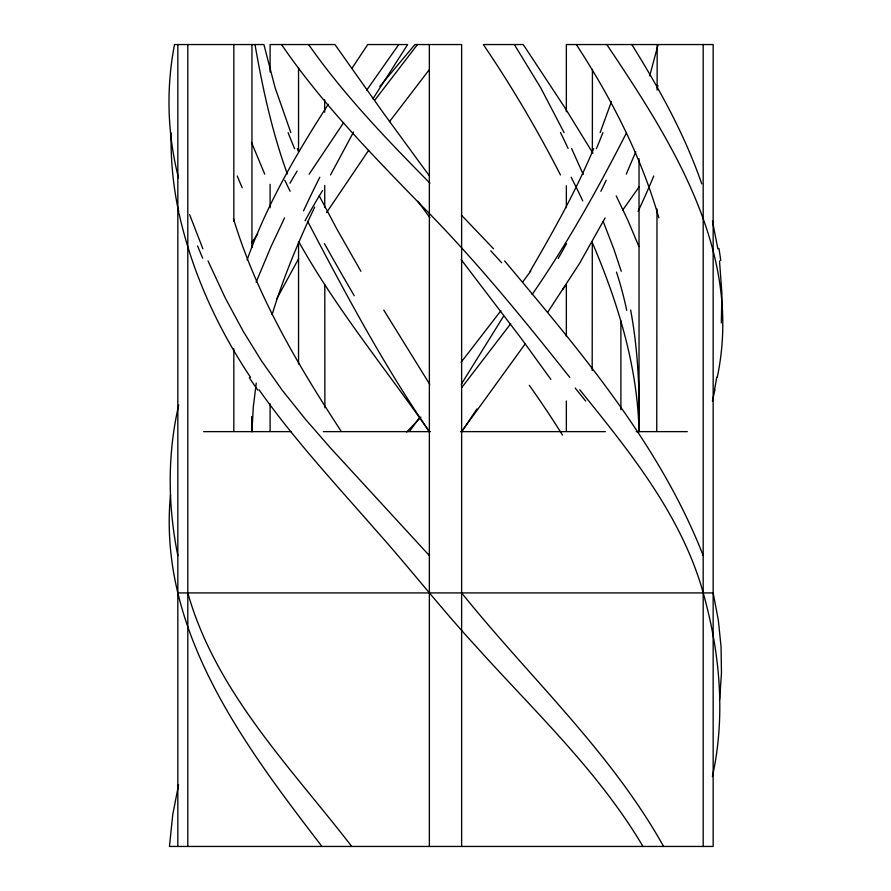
<?xml version="1.0" encoding="UTF-8"?>
<svg xmlns="http://www.w3.org/2000/svg" width="891" height="891" viewBox="0 0 891 891"><rect width="100%" height="100%" fill="white"/><g stroke="black" fill="none" stroke-linecap="round" stroke-linejoin="round"><path stroke-width="1.34" d="M177.832 44.55L177.832 846.45M187.801 44.55L187.801 846.45M461.627 846.45L461.627 44.55L414.939 44.55L382.094 83.721M592.192 370.5L592.292 242.051M592.359 152.283L592.426 69.409M656.745 431.266L656.99 208.906M657.124 90.125L657.179 44.55M171.139 133.004C170.571 159.6 173.166 186.252 178.779 212.258M591.947 241.784C617.686 301.904 637.533 365.778 639.036 431.634C639.805 390.982 638.101 350.096 630.65 310.057M251.797 416.966L251.953 431.634L253.311 406.909L256.24 383.097M429.373 553.79L429.362 555.594L330.917 448.463L305.713 419.572L282.347 390.403L261.531 360.944L243.243 331.363L225.211 297.85L208.026 260.918M721.309 322.932L721.922 293.696L719.505 260.918M170.493 494.995C157.64 630.282 244.134 745.143 321.963 846.45M719.616 699.535L721.465 673.228L721.053 646.71L718.302 619.958L713.156 592.916L713.156 44.55L566.353 44.55L566.353 111.72M717.255 377.305C743.317 253.467 672.582 142.56 606.782 44.55M714.927 389.746L712.41 401.117M712.377 776.651C726.51 712.833 719.282 645.986 700.582 583.861C677.327 510.031 627.62 449.097 579.74 389.746M658.104 44.55L649.717 75.88M178.746 405.026C167.218 454.377 167.842 506.043 177.832 555.594M178.579 784.704L172.765 814.608L169.446 846.45L713.156 846.45L713.156 592.916L177.832 592.916M657.28 88.12L657.937 85.614M272.067 314.723C283.293 277.747 298.229 242.007 314.69 207.091M611.426 101.607L600.155 132.603M247.097 259.905C266.788 204.562 296.525 153.475 328.289 104.314M256.107 282.213L271.009 246.64L284.552 217.927M635.818 151.737L626.25 174.168M593.662 148.585C575.887 191.175 553.266 231.482 530.067 271.298M626.507 132.826C598.095 188.402 567.656 243.198 532.094 294.553M330.528 174.937L353.56 132.024M276.8 298.752L298.674 258.59M605.1 217.927L579.451 263.591L547.687 312.262M503.549 316.238L461.248 384.311M372.917 98.801L407.655 44.55L367.749 44.55L351.767 68.54M309.144 174.168L343.57 122.758M326.54 212.615L368.573 150.412M476.93 408.98L462.329 430.609M639.215 186.742L622.586 210.276M251.496 242.831L257.744 233.876M398.756 44.55L366.68 90.203M461.627 431.634L525.378 343.625M375 99.915L417.467 44.55M409.804 430.943L419.204 418.091M530.802 270.998L522.727 281.935M389.456 121.699L429.351 69.587M510.654 323.789L461.783 387.529M461.07 362.336L500.887 310.747M562.678 289.452L565.908 285.298M379.844 86.349L381.337 84.6M420.953 417.088L406.697 431.979M203.683 431.634L291.324 431.634M323.355 431.634L430.487 431.634M460.502 431.634L605.368 431.634M636.174 431.634L687.306 431.634M429.93 183.167C386.794 139.442 343.948 94.958 308.598 44.55M461.415 215.132L493.603 248.834M504.629 260.918C580.453 351.611 659.63 444.241 703.188 555.538M461.627 592.916C529.209 677.082 610.502 751.447 663.595 846.45M351.733 846.45C290.533 767.173 215.756 691.917 187.801 592.916M569.728 377.305C522.349 317.642 474.168 258.401 420.352 204.351C371.179 153.753 321.473 103.011 281.545 44.55M461.148 259.604L521.458 338.769L550.872 379.388M429.117 175.527L383.297 112.879L334.949 44.55L270.107 44.55L270.107 71.971M429.919 217.749L417.857 201.299M259.036 389.746C294.197 439.586 335.829 484.37 375.868 530.234C409.849 568.258 441.168 608.575 475.749 646.075C533.809 710.74 598.407 771.049 642.968 846.45M340.975 430.943C297.505 364.53 256.608 295.032 233.442 218.618M250.516 377.305C217.304 327.532 192.044 272.1 179.069 213.573M514.341 44.55L540.603 87.596L564.07 132.603M576.332 44.55C611.304 98.244 641.097 155.97 658.805 217.749M429.74 384.311L383.754 310.057M631.842 44.55C659.284 88.71 684.733 134.574 701.752 183.858M592.938 153.263L564.749 107.477L523.24 44.55L483.334 44.55C511.735 86.349 537.418 129.975 560.461 174.937M360.922 271.298L337.255 229.755L319.223 195.831M298.864 241.895C336.408 309.054 385.536 368.651 429.362 431.634C383.431 364.809 345.185 293.072 307.64 221.302M616.216 195.897L628.144 220.89L638.947 246.651M571.632 148.585L583.215 174.413M264.738 174.168L251.485 142.371M297.338 148.585L298.608 151.581M202.881 248.834L189.571 214.475M603.162 221.38L613.888 249.157L621.25 271.298M290.834 132.603L275.063 87.596L263.903 44.55L174.536 44.55C165.893 88.643 167.452 134.574 178.545 178.077M287.359 173.945C272.123 132.08 262.633 88.376 255.004 44.55M712.466 221.035L717.845 248.834M324.669 99.803L324.68 112.233M324.725 185.439L324.747 207.536M324.792 284.886L324.881 407.811M703.188 44.55L703.188 846.45M639.036 158.787L639.036 431.634M620.893 320.871L620.893 409.737M566.353 185.751L566.353 207.692M566.353 284.463L566.353 336.553M566.353 400.983L566.353 431.144M429.362 44.55L429.362 846.45M298.541 67.861L298.541 151.481M298.541 241.962L298.541 363.974M270.107 184.381L270.107 207.692M270.107 403.723L270.107 431.144M251.953 44.55L251.953 247.498M251.953 416.843L251.953 431.634M233.821 44.55L233.821 221.402M233.821 348.893L233.821 431.144M716.765 377.149A649.595 475.883 27 0 1 714.504 389.601M718.948 248.433A650.809 462.841 -31.5 0 1 720.719 260.506M529.276 385.28A659.463 366.268 44.4 0 1 562.499 435.042M585.699 401.073A649.595 43.971 52.6 0 1 575.185 388.053M490.752 250.805A650.809 370.199 43.2 0 1 501.678 262.778M257.822 390.202A648.971 502.112 16.7 0 1 249.324 377.717M202.703 258.212A650.497 233.754 50 0 1 197.613 246.027M305.056 220.779A485.662 325.761 -38.5 0 1 322.542 190.596M289.965 183.245A507.781 362.737 -35.1 0 1 297.082 171.128M303.541 210.889A471.15 166.929 -55.7 0 1 319.813 177.231M242.207 187.756A485.662 224.298 49.1 0 1 237.262 176.039M290.132 191.298A507.781 204.574 51.3 0 1 284.797 180.249M354.239 295.734A473.032 65.511 57.9 0 1 324.469 243.689M294.598 148.719A607.049 411.753 44 0 1 288.116 132.648M571.176 177.231A471.15 166.929 55.7 0 1 582.747 200.843M616.494 272.1A473.032 396.929 14.8 0 1 626.729 310.38M560.506 132.536A607.049 309.678 52.1 0 1 568.057 148.363M653.727 176.039A485.662 224.298 -49.1 0 1 638.056 211.323M606.192 180.249A507.781 204.574 -51.3 0 1 600.857 191.298M566.52 243.689A473.032 65.511 -57.9 0 1 558.223 258.435M602.873 132.648A607.049 411.753 -44 0 1 596.391 148.719"/></g></svg>
